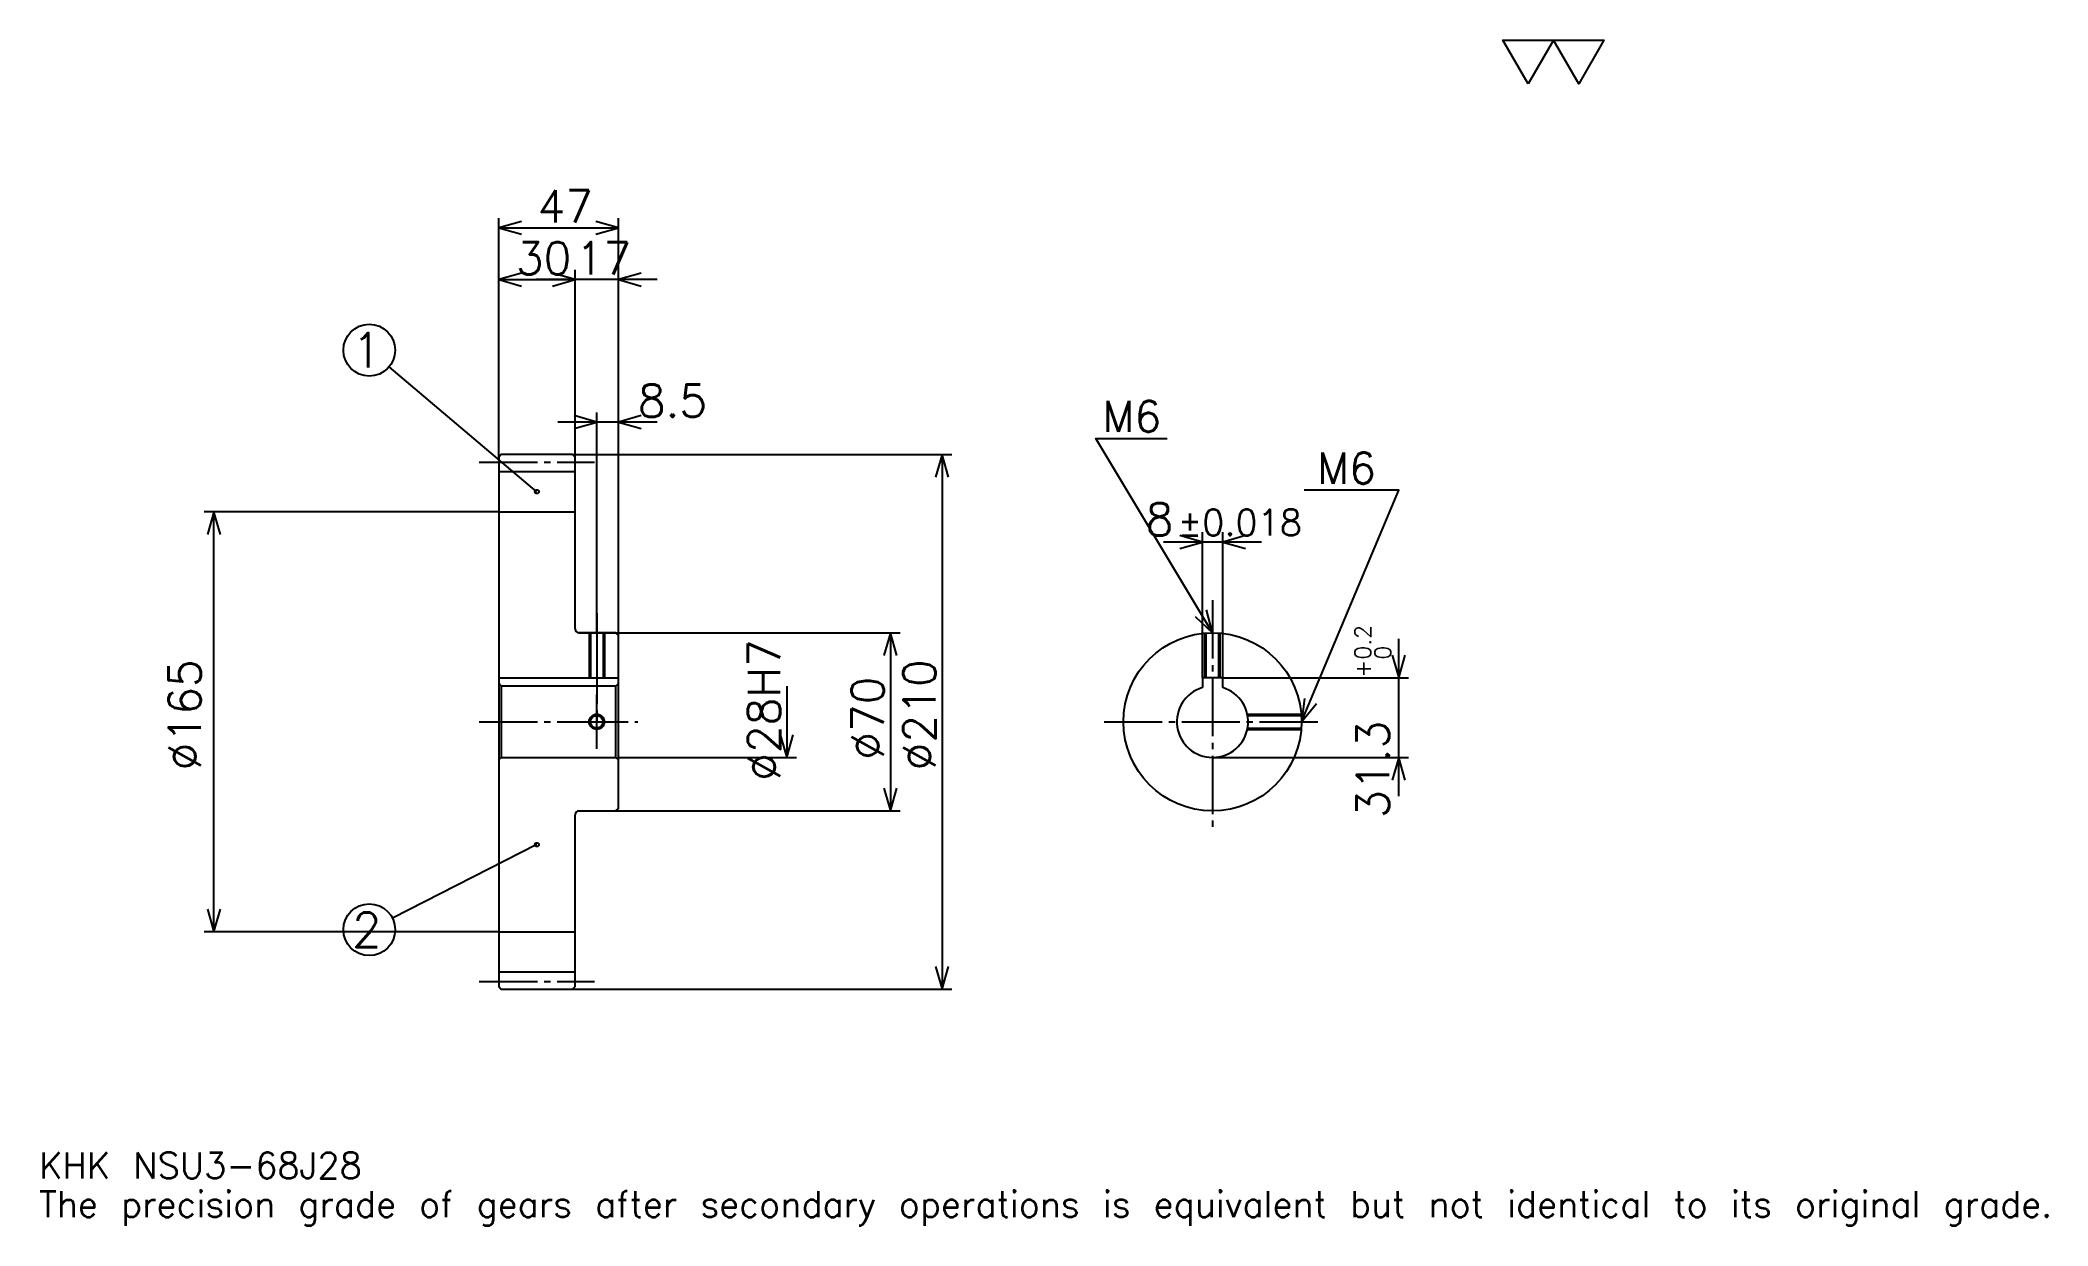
# Model space of a CAD drawing. Extents: x 26 to 815, y 9 to 475.
import ezdxf

# ---------------------------------------------------------------- set-up
doc = ezdxf.new("R2010")
doc.units = 0
doc.linetypes.add('DASHDOT', pattern=[30.521738, 22.891304, -2.543478, 2.543478, -2.543478])
doc.layers.get('0').update_dxf_attribs({"linetype": 'CONTINUOUS'})
doc.layers.add('DASHDOT', color=6, linetype='DASHDOT')
doc.styles.add('KANJI', font='TXT', dxfattribs={"bigfont": 'BIGFONT'})

msp = doc.modelspace()

# ---------------------------------------------------------------- linework, layer by layer
at = {"color": 5}
for p, q in [((206.021729, 312.293488), (206.021729, 405.130432)), ((253.021729, 312.293488), (253.021729, 405.130432)), ((206.021729, 401.315216), (253.021729, 401.315216)), ((206.021729, 380.967407), (236.021729, 380.967407)), ((268.282593, 380.967407), (220.760864, 380.967407)), ((236.021729, 312.293488), (236.021729, 384.782623)), ((221.021729, 297.668488), (162.927002, 346.700989)), ((268.282593, 325.010864), (229.260864, 325.010864)), ((244.521729, 312.293488), (244.521729, 328.826111)), ((206.021729, 311.293488), (206.021729, 312.293488)), ((235.021729, 312.293488), (253.021729, 312.293488)), ((236.021729, 311.293488), (236.021729, 312.293488)), ((244.521729, 242.293488), (244.521729, 312.293488)), ((244.521729, 242.293488), (244.521729, 312.293488)), ((253.021729, 312.293488), (384.010864, 312.293488)), ((253.021729, 241.293488), (253.021729, 312.293488)), ((380.195648, 312.293488), (380.195648, 102.293488)), ((206.021729, 289.793488), (90.293472, 289.793488)), ((94.108688, 124.793488), (94.108688, 289.793488)), ((505.673889, 277.902191), (467.152161, 277.902191)), ((482.413025, 224.593491), (482.413025, 281.717407)), ((490.413025, 224.593491), (490.413025, 281.717407)), ((237.521729, 242.293488), (253.021729, 242.293488)), ((253.021729, 242.293488), (363.663025, 242.293488)), ((359.847809, 242.293488), (359.847809, 172.293488)), ((559.565186, 178.032623), (559.565186, 239.854355)), ((319.152161, 221.293488), (319.152161, 193.293488)), ((490.413025, 224.593491), (563.380371, 224.593491)), ((253.021729, 193.293488), (322.967377, 193.293488)), ((486.413025, 193.293488), (563.380371, 193.293488)), ((237.521729, 172.293488), (253.021729, 172.293488)), ((253.021729, 172.293488), (363.663025, 172.293488)), ((221.021729, 159.043488), (164.225128, 130.227173)), ((206.021729, 124.793488), (90.293472, 124.793488)), ((235.021729, 102.293488), (253.021729, 102.293488)), ((253.021729, 102.293488), (384.010864, 102.293488))]:
    msp.add_line(p, q, dxfattribs=at)
at = {"color": 4}
for p, q in [((206.021729, 305.543488), (236.021729, 305.543488)), ((206.021729, 289.793488), (236.021729, 289.793488)), ((206.021729, 224.593491), (253.021729, 224.593491)), ((207.021729, 221.293488), (207.021729, 193.293488)), ((252.021729, 221.293488), (253.021729, 222.293488)), ((252.021729, 193.293488), (253.021729, 192.293488)), ((206.021729, 124.793488), (236.021729, 124.793488)), ((206.021729, 109.043488), (236.021729, 109.043488))]:
    msp.add_line(p, q, dxfattribs=at)
at = {"color": 7}
msp.add_lwpolyline([(610.434753, 457.82608), (600.515198, 475.019989), (640.19342, 475.019989), (630.273865, 457.82608), (620.354309, 475.019989), (610.434753, 457.82608)], dxfattribs=at)
at = {"color": 5}
for points in [[(214.923904, 403.858704), (206.021729, 401.315216), (214.923904, 398.771729)], [(244.119553, 398.771729), (253.021729, 401.315216), (244.119553, 403.858704)], [(214.923904, 383.510864), (206.021729, 380.967407), (214.923904, 378.42395)], [(227.119553, 378.42395), (236.021729, 380.967407), (227.119553, 383.510864)], [(227.119553, 378.42395), (236.021729, 380.967407), (227.119553, 383.510864)], [(261.923889, 383.510864), (253.021729, 380.967407), (261.923889, 378.42395)], [(235.619553, 322.467407), (244.521729, 325.010864), (235.619553, 327.554352)], [(261.923889, 327.554352), (253.021729, 325.010864), (261.923889, 322.467407)], [(486.413025, 242.293488), (440.630432, 318.597839), (468.608673, 318.597839)], [(382.739136, 303.391296), (380.195648, 312.293488), (377.652161, 303.391296)], [(521.413025, 207.293488), (559.565186, 298.25), (522.43042, 298.25)], [(96.652168, 280.891296), (94.108688, 289.793488), (91.565208, 280.891296)], [(473.510864, 275.358704), (482.413025, 277.902191), (473.510864, 280.445679)], [(499.315186, 280.445679), (490.413025, 277.902191), (499.315186, 275.358704)], [(479.651886, 248.618439), (486.413025, 242.293488), (484.013916, 251.235657)], [(362.391296, 233.391312), (359.847809, 242.293488), (357.304321, 233.391312)], [(557.021729, 233.495667), (559.565186, 224.593491), (562.108643, 233.495667)], [(522.510925, 216.486557), (521.413025, 207.293488), (527.201904, 214.51889)], [(316.608673, 202.195663), (319.152161, 193.293488), (321.695648, 202.195663)], [(562.108643, 184.391312), (559.565186, 193.293488), (557.021729, 184.391312)], [(357.304321, 181.195663), (359.847809, 172.293488), (362.391296, 181.195663)], [(91.565208, 133.695663), (94.108688, 124.793488), (96.652168, 133.695663)], [(377.652161, 111.195663), (380.195648, 102.293488), (382.739136, 111.195663)]]:
    msp.add_lwpolyline(points, dxfattribs=at)
at = {"color": 4}
for points in [[(236.021729, 243.793488), (236.021729, 311.293488), (235.021729, 312.293488), (207.021729, 312.293488), (206.021729, 311.293488), (206.021729, 192.293488)], [(237.521729, 172.293488), (252.021729, 172.293488), (253.021729, 173.293488), (253.021729, 241.293488), (252.021729, 242.293488), (237.521729, 242.293488)], [(241.521729, 242.293488), (241.521729, 224.593491)], [(242.061737, 242.293488), (242.061737, 224.593491)], [(246.98172, 242.293488), (246.98172, 224.593491)], [(247.521729, 242.293488), (247.521729, 224.593491)], [(483.413025, 224.593491), (483.413025, 242.164673)], [(483.953033, 224.593491), (483.953033, 242.206924)], [(488.873016, 224.593491), (488.873016, 242.206924)], [(489.413025, 224.593491), (489.413025, 242.164673)], [(206.021729, 192.293488), (207.021729, 193.293488), (252.021729, 193.293488), (252.021729, 221.293488), (207.021729, 221.293488), (206.021729, 222.293488)], [(490.413025, 220.7099), (490.413025, 224.593491), (482.413025, 224.593491), (482.413025, 220.7099)], [(500.08783, 210.293488), (521.28418, 210.293488)], [(500.19519, 209.753494), (521.326477, 209.753494)], [(500.08783, 204.293488), (521.28418, 204.293488)], [(500.19519, 204.833481), (521.326477, 204.833481)], [(206.021729, 192.293488), (206.021729, 103.293488), (207.021729, 102.293488), (235.021729, 102.293488), (236.021729, 103.293488), (236.021729, 170.793488)]]:
    msp.add_lwpolyline(points, dxfattribs=at)
at = {"color": 5}
for centre, radius in [((155.152161, 353.263062), 10.173913), ((221.021729, 297.668488), 0.763044), ((221.021729, 159.043488), 0.763044), ((155.152161, 125.623924), 10.173913)]:
    msp.add_circle(centre, radius, dxfattribs=at)
at = {"color": 4}
for centre, radius in [((486.413025, 207.293488), 35), ((244.521729, 207.293488), 2.46)]:
    msp.add_circle(centre, radius, dxfattribs=at)
at = {"color": 7}
msp.add_circle((244.521729, 207.293488), 3, dxfattribs=at)
at = {"color": 4}
for centre, radius, start, end in [((237.521729, 243.793488), 1.5, 180, 270), ((486.413025, 207.293488), 14, 106.601549926, 73.398450074), ((237.521729, 170.793488), 1.5, 90, 180)]:
    msp.add_arc(centre, radius, start, end, dxfattribs=at)
at = {"layer": 'DASHDOT', "color": 7}
for p, q in [((198.391296, 309.293488), (243.652161, 309.293488)), ((486.413025, 255.01088), (486.413025, 164.663055)), ((244.521729, 242.293488), (244.521729, 207.293488)), ((198.391296, 207.293488), (260.652161, 207.293488)), ((443.782593, 207.293488), (529.043457, 207.293488)), ((198.391296, 105.293488), (243.652161, 105.293488))]:
    msp.add_line(p, q, dxfattribs=at)
for points in [[(244.521729, 249.92392), (244.521729, 216.963058)], [(244.521729, 196.663055), (244.521729, 217.92392)], [(233.891296, 207.293488), (255.152161, 207.293488)]]:
    msp.add_lwpolyline(points, dxfattribs=at)

# ---------------------------------------------------------------- texts
at = {"color": 7, "style": 'KANJI'}
for s, height, p in [('47', 12.717391, (221.255432, 403.350006)), ('30', 12.717391, (212.755417, 383.002197)), ('17', 12.717391, (236.255432, 383.002197)), ('1', 13.565217, (148.369553, 346.480438)), ('8.5', 12.717391, (260.652161, 327.045654)), ('M6', 12.208696, (443.173889, 321.141296)), ('M6', 12.208696, (527.517395, 300.793488)), ('8', 12.717391, (460.161804, 280.445679)), ('%%p0.018', 10.173913, (472.750458, 280.445679)), ('2', 13.565217, (148.369553, 118.841316)), ('KHK NSU3-68J28', 10.173913, (25.434782, 27.97826)), ('The precision grade of gears after secondary operations is equivalent but not identical to its original grade.', 10.173913, (25.434782, 12.717391))]:
    msp.add_text(s, height=height, dxfattribs=at).set_placement(p)
for s, height, p in [('0.2', 6.358696, (548.628235, 231.719284)), ('%%c28H7', 12.717391, (316.608673, 184.084244)), ('%%c165', 12.717391, (89.021729, 188.217407)), ('%%c210', 12.717391, (377.652161, 188.217407)), ('+', 6.358696, (548.628235, 224.597549)), ('0', 6.358696, (556.513, 231.719284)), ('%%c70', 12.717391, (357.304321, 192.350555)), ('31.3', 12.717391, (555.75, 169.551651))]:
    msp.add_text(s, height=height, rotation=90, dxfattribs=at).set_placement(p)

doc.saveas('drawing.dxf')
